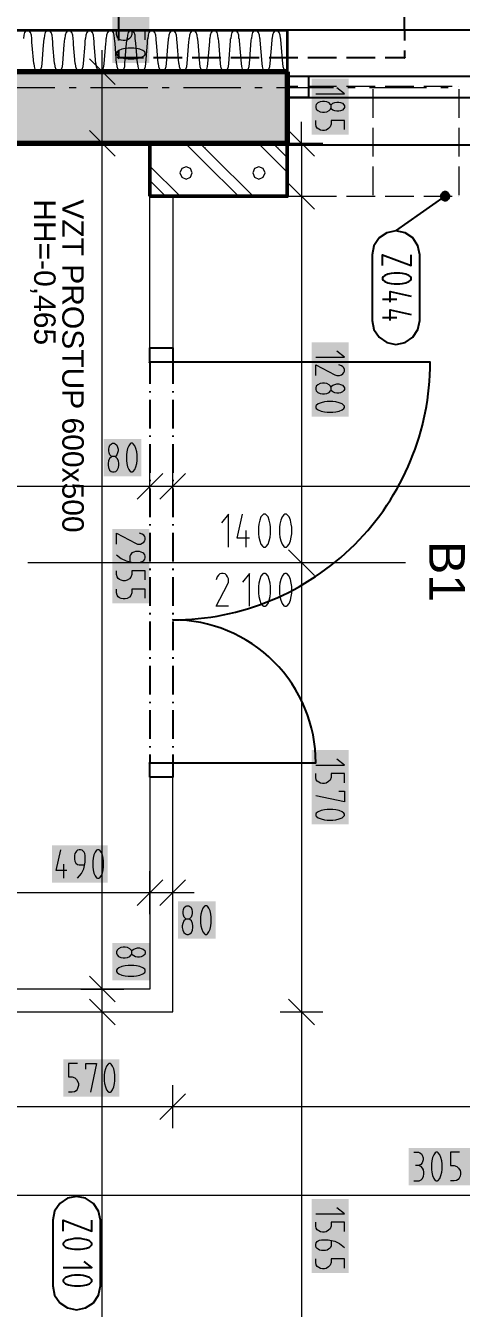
# Model space of a CAD drawing. Header units: millimetres. Extents: x 0 to 594, y 0 to 420.
# Drawn here: x 442.54 to 454.54, y 267.6 to 302.89 of the extents above; entities that cross this region are included whole.
import ezdxf

# ---------------------------------------------------------------- set-up
doc = ezdxf.new("R2010")
doc.units = ezdxf.units.MM
doc.header["$LTSCALE"] = 8
for name, color, linetype in [('PDF_Dokresleni pod rovinou rezu', 7, 'Continuous'), ('PDF_Dvere', 7, 'Continuous'), ('PDF_Instalacni prizdivky', 7, 'Continuous'), ('PDF_Koty delkove', 7, 'Continuous'), ('PDF_Obecne 0.25', 7, 'Continuous'), ('PDF_Okna', 7, 'Continuous'), ('PDF_Omitka', 7, 'Continuous'), ('PDF_Osy hlavni', 7, 'Continuous'), ('PDF_Popis dveri', 7, 'Continuous'), ('PDF_Popis Zamecnicke vyrobky', 7, 'Continuous'), ('PDF_Prosklenne fasady', 7, 'Continuous'), ('PDF_Steny obvodove nosne', 7, 'Continuous'), ('PDF_Text', 7, 'Continuous'), ('PDF_Vestaveny nabytek', 7, 'Continuous'), ('PDF_Zatepleni', 7, 'Continuous')]:
    doc.layers.add(name, color=color, linetype=linetype)
doc.styles.add('PDF Arial', font='arial.ttf')

msp = doc.modelspace()

# ---------------------------------------------------------------- hatches: boundary and pattern name
at = {"layer": 'PDF_Zatepleni', "transparency": 33554559}
for points in [[(448.189, 302.553), (448.207, 302.535), (448.195, 302.524), (448.183, 302.523), (448.189, 302.518), (448.195, 302.524), (448.183, 302.523), (448.171, 302.535)], [(448.76, 302.553), (448.778, 302.535), (448.776, 302.534), (448.744, 302.533), (448.76, 302.518), (448.776, 302.534), (448.744, 302.533), (448.742, 302.535)], [(449.331, 302.553), (449.34, 302.544), (449.321, 302.544), (449.313, 302.535), (449.331, 302.518), (449.349, 302.535), (449.34, 302.544), (449.321, 302.544)]]:
    msp.add_hatch(color=256, dxfattribs=at).paths.add_polyline_path(points)

# ---------------------------------------------------------------- linework, layer by layer
at = {"layer": 'PDF_Dokresleni pod rovinou rezu', "lineweight": 25}
for points in [[(445.099, 302.764), (445.099, 302.48)], [(452.973, 302.764), (452.973, 302.48)], [(445.099, 302.205), (445.099, 302.016)], [(452.973, 302.205), (452.973, 302.016)], [(445.099, 302.016), (445.787, 302.016)], [(446.063, 302.016), (446.85, 302.016)], [(447.126, 302.016), (447.913, 302.016)], [(448.189, 302.016), (448.976, 302.016)], [(449.252, 302.016), (450.039, 302.016)], [(450.315, 302.016), (451.102, 302.016)], [(451.378, 302.016), (452.165, 302.016)], [(452.441, 302.016), (452.973, 302.016)]]:
    msp.add_lwpolyline(points, dxfattribs=at)
at = {"layer": 'PDF_Dokresleni pod rovinou rezu', "lineweight": 25, "transparency": 33554559}
for points in [[(445.099, 302.813), (445.148, 302.764), (445.049, 302.764), (445.099, 302.714)], [(452.973, 302.813), (453.022, 302.764), (452.923, 302.764), (452.973, 302.714)], [(445.049, 302.016), (445.099, 302.065), (445.099, 301.966), (445.148, 302.016)], [(445.099, 302.065), (445.148, 302.016), (445.049, 302.016), (445.099, 301.966)], [(452.923, 302.016), (452.973, 302.065), (452.973, 301.966), (453.022, 302.016)], [(452.973, 302.065), (453.022, 302.016), (452.923, 302.016), (452.973, 301.966)]]:
    msp.add_solid(points, dxfattribs=at)
at = {"layer": 'PDF_Dvere', "lineweight": 25}
for points in [[(445.965, 293.63), (445.965, 294.024), (446.595, 294.024), (446.595, 293.63)], [(445.965, 282.213), (445.965, 282.606), (446.595, 282.606), (446.595, 282.213)]]:
    msp.add_lwpolyline(points, close=True, dxfattribs=at)
for points in [[(445.965, 293.63), (445.965, 293.032)], [(445.965, 292.835), (445.965, 292.795)], [(445.965, 292.599), (445.965, 291.811)], [(446.595, 292.835), (446.595, 292.795)], [(446.595, 292.599), (446.595, 291.811)], [(445.965, 291.614), (445.965, 291.575)], [(446.595, 291.614), (446.595, 291.575)], [(445.965, 291.378), (445.965, 290.591)], [(446.595, 291.378), (446.595, 290.591)], [(445.965, 290.394), (445.965, 290.354)], [(445.965, 290.158), (445.965, 289.37)], [(446.595, 290.394), (446.595, 290.354)], [(446.595, 290.158), (446.595, 289.37)], [(445.965, 289.173), (445.965, 289.134)], [(446.595, 289.173), (446.595, 289.134)], [(445.965, 288.937), (445.965, 288.15)], [(446.595, 288.937), (446.595, 288.15)], [(445.965, 287.953), (445.965, 287.913)], [(446.595, 287.953), (446.595, 287.913)], [(445.965, 287.717), (445.965, 286.929)], [(446.595, 287.717), (446.595, 286.929)], [(445.965, 286.732), (445.965, 286.693)], [(446.595, 286.732), (446.595, 286.693)], [(445.965, 286.496), (445.965, 285.709)], [(446.595, 286.496), (446.595, 285.709)], [(445.965, 285.512), (445.965, 285.473)], [(446.595, 285.512), (446.595, 285.473)], [(445.965, 285.276), (445.965, 284.488)], [(446.595, 285.276), (446.595, 284.488)], [(445.965, 284.291), (445.965, 284.252)], [(446.595, 284.291), (446.595, 284.252)], [(445.965, 284.055), (445.965, 283.268)], [(446.595, 284.055), (446.595, 283.268)], [(445.965, 283.071), (445.965, 283.032)], [(446.595, 283.071), (446.595, 283.032)], [(445.965, 282.835), (445.965, 282.606)], [(446.595, 282.835), (446.595, 282.606)]]:
    msp.add_lwpolyline(points, dxfattribs=at)
msp.add_lwpolyline([(446.595, 282.606), (450.532, 282.606, 0.414216), (446.595, 286.543, 0.414214), (453.681, 293.63), (446.595, 293.63), (446.595, 293.032)], format="xyb", dxfattribs=at)
at = {"layer": 'PDF_Dvere', "lineweight": 25, "transparency": 33554559}
for points in [[(445.965, 293.679), (446.014, 293.63), (445.915, 293.63), (445.965, 293.581)], [(446.595, 293.679), (446.644, 293.63), (446.545, 293.63), (446.595, 293.581)], [(445.965, 282.655), (446.014, 282.606), (445.915, 282.606), (445.965, 282.557)], [(446.595, 282.655), (446.644, 282.606), (446.545, 282.606), (446.595, 282.557)]]:
    msp.add_solid(points, dxfattribs=at)
at = {"layer": 'PDF_Instalacni prizdivky', "lineweight": 50}
msp.add_lwpolyline([(445.965, 298.197), (446.595, 298.197), (449.744, 298.197), (449.744, 299.614), (449.744, 299.65), (446.595, 299.65), (445.965, 299.65), (445.965, 299.614)], close=True, dxfattribs=at)
at = {"layer": 'PDF_Instalacni prizdivky', "lineweight": 9}
for points in [[(446.949, 299.65), (447.26, 299.339), (447.461, 299.138), (448.402, 298.197)], [(447.35, 299.65), (447.461, 299.539)], [(448.957, 299.65), (449.268, 299.339), (449.469, 299.138), (449.744, 298.862)], [(449.358, 299.65), (449.469, 299.539)], [(447.461, 299.539), (447.662, 299.339)], [(447.662, 299.339), (448.803, 298.197)], [(449.469, 299.539), (449.669, 299.339)], [(449.669, 299.339), (449.744, 299.264)], [(445.965, 299.027), (446.795, 298.197)], [(445.965, 298.626), (446.394, 298.197)]]:
    msp.add_lwpolyline(points, dxfattribs=at)
for points in [[(446.959, 298.668), (447.078, 298.717), (447.127, 298.837), (447.078, 298.956), (446.959, 299.005), (446.839, 298.956), (446.79, 298.837), (446.839, 298.717)], [(448.967, 298.668), (449.086, 298.717), (449.135, 298.837), (449.086, 298.956), (448.967, 299.005), (448.847, 298.956), (448.798, 298.837), (448.847, 298.717)]]:
    msp.add_lwpolyline(points, close=True, dxfattribs=at)
at = {"layer": 'PDF_Instalacni prizdivky', "lineweight": 9, "transparency": 33554559}
for points in [[(447.491, 299.543), (447.509, 299.525), (447.473, 299.525), (447.491, 299.508)], [(449.499, 299.543), (449.516, 299.525), (449.481, 299.525), (449.499, 299.508)]]:
    msp.add_solid(points, dxfattribs=at)
at = {"layer": 'PDF_Koty delkove', "lineweight": 18}
for points in [[(445.833, 302.501), (445.833, 302.753), (445.466, 302.753), (445.466, 302.648), (445.439, 302.575), (445.4, 302.532), (445.335, 302.491), (445.283, 302.48), (445.23, 302.48), (445.177, 302.491), (445.125, 302.512), (445.086, 302.543), (445.059, 302.585), (445.046, 302.648), (445.046, 302.753)], [(444.652, 151.701), (444.652, 152.291), (444.652, 153.433), (444.652, 155.441), (444.652, 174.221), (444.652, 190.126), (444.652, 190.913), (444.652, 200.953), (444.652, 202.921), (444.652, 206.937), (444.652, 208.118), (444.652, 208.63), (444.652, 250.48), (444.652, 250.992), (444.652, 252.606), (444.652, 275.756), (444.652, 276.386), (444.652, 282.456), (444.652, 299.653), (444.652, 301.622), (444.652, 302.213)], [(445.362, 301.976), (445.519, 301.976), (445.597, 301.987), (445.689, 302.008), (445.768, 302.039), (445.821, 302.081), (445.833, 302.102), (445.833, 302.144), (445.821, 302.165), (445.768, 302.207), (445.689, 302.238), (445.597, 302.26), (445.519, 302.27), (445.362, 302.27), (445.283, 302.26), (445.191, 302.238), (445.112, 302.207), (445.059, 302.165), (445.046, 302.144)], [(445.046, 302.144), (445.046, 302.102), (445.059, 302.081), (445.112, 302.039), (445.191, 302.008), (445.283, 301.987), (445.362, 301.976)], [(444.298, 301.976), (445.006, 301.268)], [(444.062, 301.622), (444.652, 301.622), (445.243, 301.622)], [(450.532, 301.015), (451.319, 301.015), (451.11, 301.183)], [(450.952, 300.701), (450.966, 300.721), (451.005, 300.753), (451.057, 300.774), (451.11, 300.784), (451.163, 300.784), (451.215, 300.774)], [(451.215, 300.774), (451.267, 300.753), (451.307, 300.711), (451.319, 300.679), (451.319, 300.638), (451.307, 300.606), (451.267, 300.564), (451.215, 300.543), (451.163, 300.532), (451.11, 300.532), (451.057, 300.543), (451.005, 300.564), (450.966, 300.595), (450.952, 300.616)], [(444.298, 300.008), (445.006, 299.299)], [(449.784, 300.008), (450.493, 299.299)], [(450.138, 299.653), (450.138, 300.244)], [(451.319, 300.028), (451.319, 300.28), (450.952, 300.28), (450.952, 300.175), (450.926, 300.102), (450.886, 300.06), (450.821, 300.018), (450.769, 300.008), (450.716, 300.008), (450.663, 300.018), (450.611, 300.039), (450.572, 300.071), (450.545, 300.112), (450.532, 300.175), (450.532, 300.28)], [(444.062, 299.653), (444.652, 299.653), (445.243, 299.653)], [(449.548, 299.653), (450.138, 299.653), (450.729, 299.653)], [(450.138, 299.653), (450.138, 298.197), (450.138, 288.118), (450.138, 275.756), (450.138, 263.433), (450.138, 256.898), (450.138, 252.604)], [(449.784, 298.551), (450.493, 297.842)], [(449.548, 298.197), (450.138, 298.197), (450.729, 298.197)], [(450.532, 293.766), (451.319, 293.766), (451.11, 293.934)], [(450.532, 293.262), (450.532, 293.556), (451.057, 293.283), (451.11, 293.262), (451.189, 293.262), (451.241, 293.283), (451.28, 293.314), (451.307, 293.346), (451.319, 293.388), (451.319, 293.43), (451.307, 293.472), (451.28, 293.503), (451.241, 293.535), (451.163, 293.556)], [(450.9, 293.01), (450.834, 293.042), (450.769, 293.052), (450.716, 293.052), (450.651, 293.042), (450.585, 293.01), (450.545, 292.968), (450.532, 292.926), (450.532, 292.884), (450.545, 292.842), (450.585, 292.8), (450.651, 292.769), (450.716, 292.758)], [(450.716, 292.758), (450.769, 292.758), (450.834, 292.769), (450.9, 292.8), (450.939, 292.842), (450.952, 292.863), (450.952, 292.947), (450.939, 292.968), (450.9, 293.01)], [(450.952, 292.947), (450.966, 292.968), (451.005, 293), (451.057, 293.02), (451.11, 293.031), (451.163, 293.031), (451.215, 293.02), (451.267, 293), (451.307, 292.957), (451.319, 292.926), (451.319, 292.884), (451.307, 292.853), (451.267, 292.811), (451.215, 292.79), (451.163, 292.779), (451.11, 292.779), (451.057, 292.79), (451.005, 292.811), (450.966, 292.842), (450.952, 292.863)], [(450.848, 292.254), (451.005, 292.254), (451.083, 292.265), (451.175, 292.286), (451.254, 292.317), (451.307, 292.359), (451.319, 292.38), (451.319, 292.422), (451.307, 292.443), (451.254, 292.485), (451.175, 292.516), (451.083, 292.538), (451.005, 292.548), (450.848, 292.548), (450.769, 292.538), (450.677, 292.516), (450.598, 292.485), (450.545, 292.443), (450.532, 292.422), (450.532, 292.38)], [(450.532, 292.38), (450.545, 292.359), (450.598, 292.317), (450.677, 292.286), (450.769, 292.265), (450.848, 292.254)], [(444.918, 291.032), (444.897, 291.045), (444.865, 291.084), (444.845, 291.136), (444.834, 291.189), (444.834, 291.242), (444.845, 291.294), (444.865, 291.347), (444.908, 291.386), (444.939, 291.399), (444.981, 291.399), (445.012, 291.386), (445.054, 291.347), (445.075, 291.294), (445.086, 291.242), (445.086, 291.189), (445.075, 291.136), (445.054, 291.084), (445.023, 291.045), (445.002, 291.032)], [(445.107, 290.795), (445.107, 290.848), (445.096, 290.913), (445.065, 290.979), (445.023, 291.018), (445.002, 291.032), (444.918, 291.032), (444.897, 291.018), (444.855, 290.979), (444.823, 290.913), (444.812, 290.848), (444.812, 290.795), (444.823, 290.73), (444.855, 290.664)], [(444.855, 290.664), (444.897, 290.625), (444.939, 290.611), (444.981, 290.611), (445.023, 290.625), (445.065, 290.664), (445.096, 290.73), (445.107, 290.795)], [(445.965, 289.627), (445.965, 290.217), (445.965, 290.808)], [(446.595, 289.627), (446.595, 290.217), (446.595, 290.808)], [(445.61, 289.863), (446.319, 290.572)], [(446.24, 289.863), (446.949, 290.572)], [(400.059, 290.217), (412.894, 290.217), (431.319, 290.217), (445.965, 290.217), (446.595, 290.217), (464.705, 290.217), (469.272, 290.217)], [(445.046, 288.628), (445.046, 288.923), (445.571, 288.649), (445.624, 288.628), (445.702, 288.628), (445.754, 288.649), (445.794, 288.681), (445.821, 288.712), (445.833, 288.754), (445.833, 288.796), (445.821, 288.838), (445.794, 288.87), (445.754, 288.901), (445.677, 288.923)], [(445.046, 288.334), (445.177, 288.229), (445.309, 288.166), (445.492, 288.124), (445.677, 288.124), (445.728, 288.135), (445.768, 288.156), (445.794, 288.177), (445.821, 288.208), (445.833, 288.25), (445.833, 288.292), (445.821, 288.334), (445.794, 288.366), (445.768, 288.386), (445.728, 288.408), (445.677, 288.419), (445.571, 288.419), (445.519, 288.408), (445.466, 288.386), (445.427, 288.334), (445.414, 288.292), (445.414, 288.145)], [(449.784, 288.472), (450.493, 287.764)], [(449.548, 288.118), (450.138, 288.118), (450.729, 288.118)], [(445.125, 287.652), (445.086, 287.683), (445.059, 287.725), (445.046, 287.788), (445.046, 287.893)], [(445.833, 287.641), (445.833, 287.893), (445.466, 287.893), (445.466, 287.788), (445.439, 287.715), (445.4, 287.673), (445.335, 287.631), (445.283, 287.62), (445.23, 287.62), (445.177, 287.631), (445.125, 287.652)], [(445.833, 287.137), (445.833, 287.389), (445.466, 287.389), (445.466, 287.284), (445.439, 287.211), (445.4, 287.169), (445.335, 287.127), (445.283, 287.117), (445.23, 287.117), (445.177, 287.127), (445.125, 287.148), (445.086, 287.18), (445.059, 287.221), (445.046, 287.284), (445.046, 287.389)], [(450.532, 282.546), (451.319, 282.546), (451.11, 282.713)], [(451.319, 282.063), (451.319, 282.314), (450.952, 282.314), (450.952, 282.209), (450.926, 282.136), (450.886, 282.094), (450.821, 282.052), (450.769, 282.042), (450.716, 282.042), (450.663, 282.052), (450.611, 282.073), (450.572, 282.105), (450.545, 282.146), (450.532, 282.209), (450.532, 282.314)], [(451.163, 281.832), (451.319, 281.832), (451.319, 281.538), (450.532, 281.705)], [(443.679, 279.643), (443.385, 279.643), (443.511, 280.22)], [(443.973, 279.433), (444.078, 279.564), (444.141, 279.696), (444.183, 279.879), (444.183, 280.063), (444.172, 280.115), (444.151, 280.155), (444.13, 280.181), (444.099, 280.207), (444.057, 280.22), (444.015, 280.22), (443.973, 280.207), (443.941, 280.181), (443.921, 280.155), (443.899, 280.115), (443.889, 280.063), (443.889, 279.958), (443.899, 279.906), (443.921, 279.853), (443.973, 279.814), (444.015, 279.8), (444.162, 279.8)], [(444.687, 279.748), (444.687, 279.906), (444.676, 279.984), (444.655, 280.076), (444.624, 280.155), (444.582, 280.207), (444.561, 280.22), (444.519, 280.22), (444.498, 280.207), (444.456, 280.155), (444.425, 280.076), (444.403, 279.984), (444.392, 279.906), (444.392, 279.748), (444.403, 279.67), (444.425, 279.577), (444.456, 279.499)], [(443.595, 279.433), (443.595, 279.826)], [(444.456, 279.499), (444.498, 279.446), (444.519, 279.433), (444.561, 279.433), (444.582, 279.446), (444.624, 279.499), (444.655, 279.577), (444.676, 279.67), (444.687, 279.748)], [(445.965, 278.448), (445.965, 279.039), (445.965, 279.629)], [(446.595, 278.448), (446.595, 279.039), (446.595, 279.629)], [(445.61, 278.685), (446.319, 279.393)], [(446.24, 278.685), (446.949, 279.393)], [(442.106, 279.039), (443.789, 279.039), (445.965, 279.039), (446.595, 279.039)], [(446.595, 279.039), (447.185, 279.039)], [(446.961, 278.312), (446.94, 278.325), (446.909, 278.364), (446.888, 278.416), (446.877, 278.469), (446.877, 278.522), (446.888, 278.574), (446.909, 278.626), (446.951, 278.666), (446.982, 278.678), (447.024, 278.678), (447.056, 278.666), (447.098, 278.626), (447.119, 278.574), (447.129, 278.522), (447.129, 278.469), (447.119, 278.416), (447.098, 278.364), (447.066, 278.325), (447.045, 278.312)], [(447.622, 278.534), (447.591, 278.613), (447.549, 278.666), (447.528, 278.678), (447.486, 278.678), (447.465, 278.666), (447.423, 278.613), (447.392, 278.534), (447.37, 278.442), (447.36, 278.364), (447.36, 278.207), (447.37, 278.128), (447.392, 278.036), (447.423, 277.957), (447.465, 277.904), (447.486, 277.891), (447.528, 277.891), (447.549, 277.904), (447.591, 277.957), (447.622, 278.036), (447.643, 278.128), (447.654, 278.207)], [(447.654, 278.207), (447.654, 278.364), (447.643, 278.442), (447.622, 278.534)], [(445.466, 277.433), (445.48, 277.454), (445.519, 277.485), (445.571, 277.506), (445.624, 277.517), (445.677, 277.517), (445.728, 277.506), (445.781, 277.485), (445.821, 277.443), (445.833, 277.411), (445.833, 277.37), (445.821, 277.338), (445.781, 277.296)], [(445.781, 277.296), (445.728, 277.275), (445.677, 277.265), (445.624, 277.265), (445.571, 277.275), (445.519, 277.296), (445.48, 277.328), (445.466, 277.348)], [(444.298, 276.74), (445.006, 276.031)], [(444.062, 276.386), (444.652, 276.386), (445.243, 276.386)], [(444.298, 276.11), (445.006, 275.402)], [(449.784, 276.11), (450.493, 275.402)], [(444.062, 275.756), (444.652, 275.756), (445.243, 275.756)], [(449.548, 275.756), (450.138, 275.756), (450.729, 275.756)], [(443.973, 274.334), (443.721, 274.334), (443.721, 273.967), (443.826, 273.967), (443.899, 273.941), (443.941, 273.901), (443.983, 273.836), (443.994, 273.784), (443.994, 273.731), (443.983, 273.678), (443.962, 273.627), (443.931, 273.587), (443.889, 273.56), (443.826, 273.547), (443.721, 273.547)], [(444.204, 274.178), (444.204, 274.334), (444.498, 274.334), (444.33, 273.547)], [(446.24, 272.799), (446.949, 273.508)], [(446.595, 272.563), (446.595, 273.153), (446.595, 273.744)], [(400.059, 273.153), (409.902, 273.153), (421.555, 273.153), (423.563, 273.153), (433.169, 273.153), (434.351, 273.153), (440.886, 273.153), (442.106, 273.153), (446.595, 273.153)], [(446.595, 273.153), (464.705, 273.153), (466.122, 273.153), (469.272, 273.153)], [(453.233, 271.896), (453.359, 271.896), (453.401, 271.883), (453.443, 271.856), (453.464, 271.817), (453.485, 271.739), (453.485, 271.686), (453.464, 271.608), (453.422, 271.555), (453.359, 271.529), (453.275, 271.529)], [(454.01, 271.424), (454.01, 271.582), (453.999, 271.66), (453.978, 271.752), (453.946, 271.83), (453.905, 271.883), (453.883, 271.896), (453.842, 271.896), (453.821, 271.883), (453.779, 271.83), (453.747, 271.752), (453.726, 271.66), (453.715, 271.582), (453.715, 271.424), (453.726, 271.345), (453.747, 271.253), (453.779, 271.174), (453.821, 271.122), (453.842, 271.108), (453.883, 271.108), (453.905, 271.122), (453.946, 271.174), (453.978, 271.253), (453.999, 271.345)], [(454.493, 271.896), (454.241, 271.896), (454.241, 271.529), (454.346, 271.529), (454.419, 271.502), (454.461, 271.463), (454.503, 271.397), (454.513, 271.345), (454.513, 271.293), (454.503, 271.24), (454.482, 271.188), (454.45, 271.149), (454.409, 271.122), (454.346, 271.108), (454.241, 271.108)], [(453.233, 271.108), (453.38, 271.108), (453.432, 271.135), (453.474, 271.174), (453.495, 271.24), (453.506, 271.293), (453.506, 271.345), (453.495, 271.411), (453.474, 271.463), (453.432, 271.502), (453.359, 271.529)], [(453.999, 271.345), (454.01, 271.424)], [(442.106, 270.715), (466.122, 270.715)], [(450.532, 270.203), (451.319, 270.203), (451.11, 270.371)], [(451.319, 269.72), (451.319, 269.972), (450.952, 269.972), (450.952, 269.867), (450.926, 269.794), (450.886, 269.752), (450.821, 269.71), (450.769, 269.699), (450.716, 269.699), (450.663, 269.71), (450.611, 269.731), (450.572, 269.762), (450.545, 269.804), (450.532, 269.867), (450.532, 269.972)], [(450.952, 269.468), (450.952, 269.321), (450.939, 269.279), (450.913, 269.248), (450.886, 269.227), (450.848, 269.206), (450.795, 269.195), (450.69, 269.195), (450.637, 269.206), (450.598, 269.227), (450.572, 269.248), (450.545, 269.279), (450.532, 269.321), (450.532, 269.363), (450.545, 269.405), (450.572, 269.437), (450.598, 269.457), (450.637, 269.479), (450.69, 269.489), (450.874, 269.489), (451.057, 269.447), (451.189, 269.384), (451.319, 269.279)], [(451.319, 268.712), (451.319, 268.964), (450.952, 268.964), (450.952, 268.859), (450.926, 268.786), (450.886, 268.744), (450.821, 268.702), (450.769, 268.691), (450.716, 268.691), (450.663, 268.702), (450.611, 268.723), (450.572, 268.754), (450.545, 268.796), (450.532, 268.859), (450.532, 268.964)]]:
    msp.add_lwpolyline(points, dxfattribs=at)
for points in [[(450.716, 300.512), (450.769, 300.512), (450.834, 300.522), (450.9, 300.553), (450.939, 300.595), (450.952, 300.616), (450.952, 300.701), (450.939, 300.721), (450.9, 300.763), (450.834, 300.795), (450.769, 300.806), (450.716, 300.806), (450.651, 300.795), (450.585, 300.763), (450.545, 300.721), (450.532, 300.679), (450.532, 300.638), (450.545, 300.595), (450.585, 300.553), (450.651, 300.522)], [(445.611, 290.927), (445.611, 291.084), (445.6, 291.162), (445.579, 291.254), (445.548, 291.333), (445.506, 291.386), (445.485, 291.399), (445.443, 291.399), (445.422, 291.386), (445.38, 291.333), (445.349, 291.254), (445.327, 291.162), (445.316, 291.084), (445.316, 290.927), (445.327, 290.848), (445.349, 290.756), (445.38, 290.677), (445.422, 290.625), (445.443, 290.611), (445.485, 290.611), (445.506, 290.625), (445.548, 290.677), (445.579, 290.756), (445.6, 290.848)], [(450.848, 281.034), (451.005, 281.034), (451.083, 281.045), (451.175, 281.065), (451.254, 281.097), (451.307, 281.138), (451.319, 281.16), (451.319, 281.201), (451.307, 281.223), (451.254, 281.264), (451.175, 281.296), (451.083, 281.317), (451.005, 281.328), (450.848, 281.328), (450.769, 281.317), (450.677, 281.296), (450.598, 281.264), (450.545, 281.223), (450.532, 281.201), (450.532, 281.16), (450.545, 281.138), (450.598, 281.097), (450.677, 281.065), (450.769, 281.045)], [(447.15, 278.075), (447.15, 278.128), (447.139, 278.193), (447.108, 278.259), (447.066, 278.298), (447.045, 278.312), (446.961, 278.312), (446.94, 278.298), (446.898, 278.259), (446.867, 278.193), (446.856, 278.128), (446.856, 278.075), (446.867, 278.01), (446.898, 277.944), (446.94, 277.904), (446.982, 277.891), (447.024, 277.891), (447.066, 277.904), (447.108, 277.944), (447.139, 278.01)], [(445.23, 277.244), (445.283, 277.244), (445.348, 277.255), (445.414, 277.285), (445.453, 277.328), (445.466, 277.348), (445.466, 277.433), (445.453, 277.454), (445.414, 277.496), (445.348, 277.527), (445.283, 277.538), (445.23, 277.538), (445.165, 277.527), (445.099, 277.496), (445.059, 277.454), (445.046, 277.411), (445.046, 277.37), (445.059, 277.328), (445.099, 277.285), (445.165, 277.255)], [(445.362, 276.74), (445.519, 276.74), (445.597, 276.751), (445.689, 276.771), (445.768, 276.803), (445.821, 276.844), (445.833, 276.866), (445.833, 276.907), (445.821, 276.929), (445.768, 276.97), (445.689, 277.002), (445.597, 277.023), (445.519, 277.034), (445.362, 277.034), (445.283, 277.023), (445.191, 277.002), (445.112, 276.97), (445.059, 276.929), (445.046, 276.907), (445.046, 276.866), (445.059, 276.844), (445.112, 276.803), (445.191, 276.771), (445.283, 276.751)], [(445.002, 273.863), (445.002, 274.02), (444.991, 274.098), (444.97, 274.19), (444.939, 274.269), (444.897, 274.322), (444.876, 274.334), (444.834, 274.334), (444.813, 274.322), (444.771, 274.269), (444.74, 274.19), (444.718, 274.098), (444.707, 274.02), (444.707, 273.863), (444.718, 273.784), (444.74, 273.692), (444.771, 273.613), (444.813, 273.56), (444.834, 273.547), (444.876, 273.547), (444.897, 273.56), (444.939, 273.613), (444.97, 273.692), (444.991, 273.784)]]:
    msp.add_lwpolyline(points, close=True, dxfattribs=at)
at = {"layer": 'PDF_Koty delkove', "color": 7, "lineweight": 18, "true_color": 0xffffff, "transparency": 33554559}
for points in [[(444.928, 303.396), (444.928, 301.858), (445.951, 303.396), (445.951, 301.858)], [(450.414, 301.428), (450.414, 299.89), (451.437, 301.428), (451.437, 299.89)], [(450.414, 294.178), (450.414, 292.136), (451.437, 294.178), (451.437, 292.136)], [(444.694, 290.493), (445.728, 290.493), (444.694, 291.517), (445.728, 291.517)], [(444.928, 289.041), (444.928, 286.999), (445.951, 289.041), (445.951, 286.999)], [(450.414, 282.958), (450.414, 280.916), (451.437, 282.958), (451.437, 280.916)], [(443.266, 279.314), (444.805, 279.314), (443.266, 280.338), (444.805, 280.338)], [(446.738, 277.773), (447.772, 277.773), (446.738, 278.797), (447.772, 278.797)], [(444.928, 277.656), (444.928, 276.622), (445.951, 277.656), (445.951, 276.622)], [(443.581, 273.429), (445.12, 273.429), (443.581, 274.453), (445.12, 274.453)], [(453.093, 270.99), (455.135, 270.99), (453.093, 272.014), (455.135, 272.014)], [(450.414, 270.615), (450.414, 268.573), (451.437, 270.615), (451.437, 268.573)]]:
    msp.add_solid(points, dxfattribs=at)
at = {"layer": 'PDF_Obecne 0.25', "lineweight": 25}
for points in [[(446.319, 305.165), (445.099, 305.165), (445.099, 302.764)], [(452.973, 302.764), (452.973, 305.165), (451.752, 305.165)]]:
    msp.add_lwpolyline(points, dxfattribs=at)
at = {"layer": 'PDF_Okna', "lineweight": 25}
for points in [[(461.555, 302.764), (449.744, 302.764)], [(449.744, 301.504), (461.555, 301.504)], [(449.744, 300.913), (461.555, 300.913)], [(449.744, 299.614), (461.555, 299.614)]]:
    msp.add_lwpolyline(points, dxfattribs=at)
msp.add_lwpolyline([(449.744, 301.504), (450.335, 301.504), (450.335, 300.913), (449.744, 300.913)], close=True, dxfattribs=at)
at = {"layer": 'PDF_Omitka', "lineweight": 35}
for points in [[(449.744, 299.65), (446.595, 299.65), (445.965, 299.65), (445.965, 299.614), (422.815, 299.614), (421.555, 299.614), (409.941, 299.614), (409.941, 299.653), (449.744, 299.653)], [(449.744, 299.653), (449.744, 299.65)]]:
    msp.add_lwpolyline(points, dxfattribs=at)
at = {"layer": 'PDF_Osy hlavni', "lineweight": 18}
for points in [[(441.771, 301.189), (443.346, 301.189)], [(443.74, 301.189), (443.937, 301.189)], [(444.331, 301.189), (445.905, 301.189)], [(446.299, 301.189), (446.496, 301.189)], [(446.89, 301.189), (448.464, 301.189)], [(448.858, 301.189), (449.055, 301.189)], [(449.449, 301.189), (451.023, 301.189)], [(451.417, 301.189), (451.614, 301.189)], [(452.008, 301.189), (453.582, 301.189)], [(453.976, 301.189), (454.173, 301.189)]]:
    msp.add_lwpolyline(points, dxfattribs=at)
at = {"layer": 'PDF_Popis dveri', "lineweight": 18}
for points in [[(448.129, 288.545), (448.129, 289.451), (447.937, 289.21)], [(448.709, 288.787), (448.371, 288.787), (448.516, 289.451)], [(449.868, 288.908), (449.868, 289.09), (449.856, 289.179), (449.832, 289.285), (449.795, 289.376), (449.748, 289.436), (449.723, 289.451), (449.675, 289.451), (449.651, 289.436), (449.603, 289.376), (449.567, 289.285), (449.542, 289.179), (449.53, 289.09), (449.53, 288.908), (449.542, 288.818), (449.567, 288.712), (449.603, 288.621), (449.651, 288.561), (449.675, 288.545), (449.723, 288.545), (449.748, 288.561)], [(448.613, 288.545), (448.613, 288.998)], [(449.748, 288.561), (449.795, 288.621), (449.832, 288.712), (449.856, 288.818), (449.868, 288.908)], [(442.603, 288.118), (453.004, 288.118)], [(448.129, 286.915), (447.791, 286.915), (448.105, 287.519), (448.129, 287.58), (448.129, 287.671), (448.105, 287.73), (448.069, 287.776), (448.033, 287.806), (447.984, 287.821), (447.937, 287.821), (447.888, 287.806), (447.852, 287.776), (447.816, 287.73), (447.791, 287.641)], [(448.709, 286.915), (448.709, 287.821), (448.516, 287.58)], [(449.675, 287.821), (449.651, 287.806), (449.603, 287.746), (449.567, 287.655), (449.542, 287.549), (449.53, 287.46), (449.53, 287.279), (449.542, 287.188), (449.567, 287.082), (449.603, 286.992), (449.651, 286.931), (449.675, 286.915), (449.723, 286.915), (449.748, 286.931), (449.795, 286.992), (449.832, 287.082), (449.856, 287.188), (449.868, 287.279)], [(449.868, 287.279), (449.868, 287.46), (449.856, 287.549), (449.832, 287.655), (449.795, 287.746), (449.748, 287.806), (449.723, 287.821), (449.675, 287.821)]]:
    msp.add_lwpolyline(points, dxfattribs=at)
for points in [[(449.288, 288.908), (449.288, 289.09), (449.276, 289.179), (449.252, 289.285), (449.216, 289.376), (449.168, 289.436), (449.144, 289.451), (449.096, 289.451), (449.071, 289.436), (449.023, 289.376), (448.987, 289.285), (448.962, 289.179), (448.95, 289.09), (448.95, 288.908), (448.962, 288.818), (448.987, 288.712), (449.023, 288.621), (449.071, 288.561), (449.096, 288.545), (449.144, 288.545), (449.168, 288.561), (449.216, 288.621), (449.252, 288.712), (449.276, 288.818)], [(449.288, 287.279), (449.288, 287.46), (449.276, 287.549), (449.252, 287.655), (449.216, 287.746), (449.168, 287.806), (449.144, 287.821), (449.096, 287.821), (449.071, 287.806), (449.023, 287.746), (448.987, 287.655), (448.962, 287.549), (448.95, 287.46), (448.95, 287.279), (448.962, 287.188), (448.987, 287.082), (449.023, 286.992), (449.071, 286.931), (449.096, 286.915), (449.144, 286.915), (449.168, 286.931), (449.216, 286.992), (449.252, 287.082), (449.276, 287.188)]]:
    msp.add_lwpolyline(points, close=True, dxfattribs=at)
at = {"layer": 'PDF_Popis Zamecnicke vyrobky', "lineweight": 25}
for points in [[(452.738, 297.241), (454.093, 298.197)], [(454.025, 298.293), (454.025, 298.293)], [(454.19, 298.265), (454.19, 298.265)], [(453.997, 298.129), (453.997, 298.129)], [(454.161, 298.1), (454.161, 298.1)], [(452.082, 294.779), (452.131, 294.528), (452.274, 294.315), (452.487, 294.172), (452.738, 294.122), (452.989, 294.172), (453.202, 294.315), (453.344, 294.528), (453.394, 294.779), (453.394, 296.584), (453.344, 296.836), (453.202, 297.048), (452.989, 297.191), (452.738, 297.241), (452.487, 297.191), (452.274, 297.048), (452.131, 296.836), (452.082, 296.584)], [(452.082, 296.584), (452.082, 294.779)], [(452.37, 296.29), (452.37, 296.584), (453.158, 296.29), (453.158, 296.584)], [(452.37, 295.366), (452.764, 295.366)], [(452.58, 295.282), (452.58, 295.577), (453.158, 295.45)], [(452.58, 294.778), (452.58, 295.073), (453.158, 294.946)], [(452.37, 294.862), (452.764, 294.862)], [(444.6, 268.219), (444.6, 270.024), (444.55, 270.275), (444.408, 270.488), (444.195, 270.631), (443.944, 270.68), (443.693, 270.631), (443.48, 270.488), (443.338, 270.275), (443.288, 270.024), (443.288, 268.219)], [(443.577, 269.73), (443.577, 270.024), (444.364, 269.73), (444.364, 270.024)], [(444.351, 269.415), (444.299, 269.457), (444.22, 269.488), (444.128, 269.51), (444.05, 269.52), (443.892, 269.52), (443.814, 269.51), (443.721, 269.488), (443.643, 269.457), (443.59, 269.415), (443.577, 269.394), (443.577, 269.352), (443.59, 269.331), (443.643, 269.289), (443.721, 269.258), (443.814, 269.237), (443.892, 269.226)], [(443.892, 269.226), (444.05, 269.226), (444.128, 269.237), (444.22, 269.258), (444.299, 269.289), (444.351, 269.331), (444.364, 269.352), (444.364, 269.394), (444.351, 269.415)], [(443.577, 268.722), (444.364, 268.722), (444.155, 268.89)], [(443.288, 268.219), (443.338, 267.967), (443.48, 267.755), (443.693, 267.612), (443.944, 267.562), (444.195, 267.612), (444.408, 267.755), (444.55, 267.967), (444.6, 268.219)]]:
    msp.add_lwpolyline(points, dxfattribs=at)
for points in [[(454.19, 298.265), (454.177, 298.28), (454.163, 298.292), (454.146, 298.302), (454.128, 298.31), (454.11, 298.314), (454.09, 298.315), (454.071, 298.313), (454.053, 298.308), (454.035, 298.3), (454.019, 298.289), (454.005, 298.276), (453.993, 298.26), (453.984, 298.243), (453.978, 298.225), (453.975, 298.206), (453.975, 298.187), (453.979, 298.168), (453.985, 298.149), (453.994, 298.132), (454.006, 298.117), (454.02, 298.104), (454.036, 298.093), (454.054, 298.085), (454.072, 298.081), (454.091, 298.079), (454.111, 298.08), (454.129, 298.084), (454.147, 298.092), (454.164, 298.102), (454.178, 298.115), (454.19, 298.13), (454.2, 298.146), (454.207, 298.164), (454.21, 298.183), (454.211, 298.202), (454.209, 298.222), (454.203, 298.24), (454.195, 298.257)], [(452.686, 295.786), (452.843, 295.786), (452.921, 295.797), (453.014, 295.818), (453.092, 295.849), (453.145, 295.891), (453.158, 295.912), (453.158, 295.954), (453.145, 295.975), (453.092, 296.017), (453.014, 296.048), (452.921, 296.07), (452.843, 296.08), (452.686, 296.08), (452.607, 296.07), (452.515, 296.048), (452.436, 296.017), (452.384, 295.975), (452.37, 295.954), (452.37, 295.912), (452.384, 295.891), (452.436, 295.849), (452.515, 295.818), (452.607, 295.797)], [(443.892, 268.218), (444.05, 268.218), (444.128, 268.229), (444.22, 268.25), (444.299, 268.281), (444.351, 268.323), (444.364, 268.344), (444.364, 268.386), (444.351, 268.407), (444.299, 268.449), (444.22, 268.48), (444.128, 268.502), (444.05, 268.512), (443.892, 268.512), (443.814, 268.502), (443.721, 268.48), (443.643, 268.449), (443.59, 268.407), (443.577, 268.386), (443.577, 268.344), (443.59, 268.323), (443.643, 268.281), (443.721, 268.25), (443.814, 268.229)]]:
    msp.add_lwpolyline(points, close=True, dxfattribs=at)
at = {"layer": 'PDF_Popis Zamecnicke vyrobky', "lineweight": 25, "transparency": 33554559}
for points in [[(453.976, 298.186), (454.103, 298.08), (453.986, 298.246)], [(454.044, 298.09), (453.976, 298.186), (453.997, 298.129)], [(453.976, 298.186), (454.044, 298.09), (454.103, 298.08)], [(453.986, 298.246), (454.161, 298.1), (454.025, 298.293)], [(453.986, 298.246), (454.103, 298.08), (454.161, 298.1)], [(454.025, 298.293), (454.2, 298.148), (454.083, 298.314)], [(454.025, 298.293), (454.161, 298.1), (454.2, 298.148)], [(454.083, 298.314), (454.2, 298.148), (454.21, 298.207)], [(454.083, 298.314), (454.21, 298.207), (454.142, 298.304)], [(454.142, 298.304), (454.21, 298.207), (454.19, 298.265)]]:
    msp.add_solid(points, dxfattribs=at)
at = {"layer": 'PDF_Prosklenne fasady', "lineweight": 18}
for points in [[(445.965, 294.024), (445.965, 298.197), (446.595, 298.197), (446.595, 294.024), (445.965, 294.024)], [(445.965, 275.756), (446.595, 275.756), (446.595, 282.213), (445.965, 282.213), (445.965, 276.386), (442.106, 276.386), (442.106, 275.756), (445.965, 275.756)]]:
    msp.add_lwpolyline(points, dxfattribs=at)
at = {"layer": 'PDF_Steny obvodove nosne', "lineweight": 70}
for points in [[(449.744, 301.622), (409.941, 301.622)], [(449.744, 301.622), (449.744, 301.504), (449.744, 300.913), (449.744, 299.653)], [(409.941, 299.653), (449.744, 299.653)]]:
    msp.add_lwpolyline(points, dxfattribs=at)
at = {"layer": 'PDF_Steny obvodove nosne', "color": 9, "lineweight": 9, "true_color": 0xc0c0c0, "transparency": 33554559}
msp.add_solid([(409.941, 299.653), (449.744, 299.653), (409.941, 301.622), (449.744, 301.622)], dxfattribs=at)
at = {"layer": 'PDF_Vestaveny nabytek', "lineweight": 13}
for points in [[(449.744, 301.228), (450.039, 301.228)], [(449.744, 301.228), (449.744, 301.228)], [(450.315, 301.228), (451.102, 301.228)], [(451.378, 301.228), (452.165, 301.228)], [(452.106, 301.228), (452.106, 301.228)], [(452.106, 301.142), (452.106, 300.354)], [(452.441, 301.228), (453.228, 301.228)], [(453.504, 301.228), (454.291, 301.228)], [(454.469, 301.228), (454.469, 301.228)], [(454.469, 301.142), (454.469, 300.354)], [(452.106, 300.079), (452.106, 299.291)], [(454.469, 300.079), (454.469, 299.291)], [(452.106, 299.016), (452.106, 298.228)], [(454.469, 299.016), (454.469, 298.228)], [(449.744, 298.197), (450.039, 298.197)], [(449.744, 298.197), (449.744, 298.197)], [(450.315, 298.197), (451.102, 298.197)], [(451.378, 298.197), (452.165, 298.197)], [(452.106, 298.197), (452.106, 298.197)], [(452.441, 298.197), (453.228, 298.197)], [(453.504, 298.197), (454.291, 298.197)], [(454.469, 298.197), (454.469, 298.197)]]:
    msp.add_lwpolyline(points, dxfattribs=at)
at = {"layer": 'PDF_Zatepleni', "lineweight": 35}
msp.add_lwpolyline([(409.941, 302.764), (449.744, 302.764), (449.744, 301.622), (409.941, 301.622)], dxfattribs=at)
at = {"layer": 'PDF_Zatepleni', "lineweight": 9}
for points in [[(442.595, 302.764), (442.551, 302.746), (442.514, 302.697), (442.489, 302.623), (442.48, 302.535)], [(442.765, 301.85), (442.724, 302.347), (442.718, 302.425), (442.709, 302.535), (442.7, 302.623), (442.675, 302.697), (442.638, 302.746), (442.595, 302.764)], [(442.595, 302.764), (442.595, 302.764)], [(443.165, 302.764), (443.122, 302.746), (443.085, 302.697), (443.06, 302.623), (443.051, 302.535)], [(443.336, 301.85), (443.294, 302.36), (443.288, 302.435), (443.28, 302.535), (443.271, 302.623), (443.246, 302.697), (443.209, 302.746), (443.165, 302.764)], [(443.736, 302.764), (443.693, 302.746), (443.656, 302.697), (443.631, 302.623), (443.622, 302.535)], [(443.907, 301.85), (443.864, 302.372), (443.858, 302.446), (443.851, 302.535), (443.842, 302.623), (443.817, 302.697), (443.78, 302.746), (443.736, 302.764)], [(444.307, 302.764), (444.264, 302.746), (444.226, 302.697), (444.202, 302.623), (444.193, 302.535)], [(444.478, 301.85), (444.434, 302.385), (444.428, 302.456), (444.421, 302.535), (444.413, 302.623), (444.388, 302.697), (444.351, 302.746), (444.307, 302.764)], [(444.878, 302.764), (444.834, 302.746), (444.797, 302.697), (444.773, 302.623), (444.764, 302.535)], [(445.049, 301.85), (445.004, 302.398), (444.998, 302.466), (444.992, 302.535), (444.984, 302.623), (444.959, 302.697), (444.922, 302.746), (444.878, 302.764)], [(445.449, 302.764), (445.405, 302.746), (445.368, 302.697), (445.343, 302.623), (445.335, 302.535)], [(445.62, 301.85), (445.573, 302.41), (445.568, 302.476), (445.563, 302.535), (445.554, 302.623), (445.53, 302.697), (445.493, 302.746), (445.449, 302.764)], [(446.02, 302.764), (445.976, 302.746), (445.939, 302.697), (445.914, 302.623), (445.906, 302.535)], [(446.19, 301.85), (446.143, 302.423), (446.138, 302.487), (446.134, 302.535), (446.125, 302.623), (446.101, 302.697), (446.063, 302.746), (446.02, 302.764)], [(446.591, 302.764), (446.547, 302.746), (446.51, 302.697), (446.485, 302.623), (446.476, 302.535)], [(446.696, 302.623), (446.671, 302.697), (446.634, 302.746), (446.591, 302.764)], [(447.162, 302.764), (447.118, 302.746), (447.081, 302.697), (447.056, 302.623), (447.047, 302.535)], [(447.276, 302.535), (447.267, 302.623), (447.242, 302.697), (447.205, 302.746), (447.162, 302.764)], [(447.732, 302.764), (447.689, 302.746), (447.652, 302.697), (447.627, 302.623), (447.618, 302.535)], [(447.847, 302.535), (447.838, 302.623), (447.813, 302.697), (447.776, 302.746), (447.732, 302.764)], [(448.303, 302.764), (448.26, 302.746), (448.223, 302.697), (448.198, 302.623), (448.189, 302.535)], [(448.417, 302.535), (448.409, 302.623), (448.384, 302.697), (448.347, 302.746), (448.303, 302.764)], [(448.303, 302.764), (448.303, 302.764)], [(448.874, 302.764), (448.83, 302.746), (448.793, 302.697), (448.769, 302.623), (448.76, 302.535)], [(448.988, 302.535), (448.988, 302.538), (448.98, 302.623), (448.955, 302.697), (448.918, 302.746), (448.874, 302.764)], [(449.445, 302.764), (449.401, 302.746), (449.364, 302.697), (449.339, 302.623), (449.332, 302.544), (449.331, 302.535)], [(449.559, 302.535), (449.558, 302.548), (449.55, 302.623), (449.526, 302.697), (449.489, 302.746), (449.445, 302.764)], [(442.995, 301.85), (443.036, 302.354), (443.043, 302.431), (443.051, 302.535)], [(443.566, 301.85), (443.608, 302.367), (443.614, 302.441), (443.622, 302.535)], [(444.136, 301.85), (444.18, 302.379), (444.186, 302.451), (444.193, 302.535)], [(444.707, 301.85), (444.752, 302.392), (444.758, 302.462), (444.764, 302.535)], [(445.278, 301.85), (445.324, 302.405), (445.33, 302.472), (445.335, 302.535)], [(445.849, 301.85), (445.896, 302.417), (445.901, 302.482), (445.906, 302.535)], [(446.42, 301.85), (446.468, 302.43), (446.473, 302.493), (446.476, 302.535)], [(446.761, 301.85), (446.713, 302.435), (446.708, 302.497), (446.705, 302.535), (446.696, 302.623)], [(446.991, 301.85), (447.04, 302.443), (447.045, 302.503), (447.047, 302.535)], [(447.276, 302.535), (447.278, 302.507), (447.283, 302.448), (447.332, 301.85)], [(447.562, 301.85), (447.612, 302.455), (447.616, 302.513), (447.618, 302.535)], [(447.847, 302.535), (447.848, 302.517), (447.853, 302.461), (447.903, 301.85)], [(448.133, 301.85), (448.184, 302.468), (448.188, 302.523), (448.189, 302.535)], [(448.417, 302.535), (448.418, 302.528), (448.423, 302.473), (448.474, 301.85)], [(448.703, 301.85), (448.755, 302.481), (448.76, 302.534), (448.76, 302.535)], [(448.988, 302.535), (448.992, 302.486), (449.045, 301.85)], [(449.274, 301.85), (449.327, 302.493), (449.331, 302.535)], [(449.559, 302.535), (449.562, 302.498), (449.616, 301.85)], [(442.765, 301.85), (442.774, 301.763), (442.799, 301.688), (442.836, 301.638), (442.868, 301.622)], [(442.892, 301.622), (442.924, 301.638), (442.961, 301.688), (442.986, 301.763), (442.995, 301.85)], [(442.995, 301.85), (442.995, 301.85)], [(443.336, 301.85), (443.345, 301.763), (443.37, 301.688), (443.407, 301.638)], [(443.463, 301.622), (443.495, 301.638), (443.532, 301.688), (443.557, 301.763), (443.566, 301.85)], [(443.566, 301.85), (443.566, 301.85)], [(443.907, 301.85), (443.916, 301.763), (443.941, 301.688), (443.978, 301.638), (444.01, 301.622)], [(444.034, 301.622), (444.066, 301.638), (444.103, 301.688), (444.128, 301.763), (444.136, 301.85)], [(444.136, 301.85), (444.136, 301.85)], [(444.478, 301.85), (444.487, 301.763), (444.511, 301.688), (444.549, 301.638), (444.581, 301.622)], [(444.605, 301.622), (444.637, 301.638), (444.674, 301.688), (444.699, 301.763), (444.707, 301.85)], [(444.707, 301.85), (444.707, 301.85)], [(445.049, 301.85), (445.057, 301.763), (445.082, 301.688), (445.12, 301.638), (445.152, 301.622)], [(445.175, 301.622), (445.207, 301.638), (445.245, 301.688), (445.27, 301.763), (445.278, 301.85)], [(445.278, 301.85), (445.278, 301.85)], [(445.62, 301.85), (445.628, 301.763), (445.653, 301.688), (445.69, 301.638), (445.722, 301.622)], [(445.746, 301.622), (445.778, 301.638), (445.815, 301.688), (445.84, 301.763), (445.849, 301.85)], [(445.849, 301.85), (445.849, 301.85)], [(446.19, 301.85), (446.199, 301.763), (446.224, 301.688), (446.261, 301.638), (446.293, 301.622)], [(446.317, 301.622), (446.349, 301.638), (446.386, 301.688), (446.411, 301.763), (446.42, 301.85)], [(446.42, 301.85), (446.42, 301.85)], [(446.761, 301.85), (446.77, 301.763), (446.795, 301.688), (446.832, 301.638), (446.864, 301.622)], [(446.92, 301.638), (446.957, 301.688), (446.982, 301.763), (446.991, 301.85)], [(446.991, 301.85), (446.991, 301.85)], [(447.332, 301.85), (447.341, 301.763), (447.366, 301.688), (447.403, 301.638), (447.435, 301.622)], [(447.459, 301.622), (447.491, 301.638), (447.528, 301.688), (447.553, 301.763), (447.562, 301.85)], [(447.562, 301.85), (447.562, 301.85)], [(447.903, 301.85), (447.912, 301.763), (447.937, 301.688), (447.974, 301.638), (448.006, 301.622)], [(448.03, 301.622), (448.062, 301.638), (448.099, 301.688), (448.124, 301.763), (448.133, 301.85)], [(448.133, 301.85), (448.133, 301.85)], [(448.474, 301.85), (448.483, 301.763), (448.508, 301.688), (448.545, 301.638), (448.577, 301.622)], [(448.601, 301.622), (448.633, 301.638), (448.67, 301.688), (448.695, 301.763), (448.703, 301.85)], [(448.703, 301.85), (448.703, 301.85)], [(449.045, 301.85), (449.054, 301.763), (449.078, 301.688), (449.116, 301.638), (449.148, 301.622)], [(449.172, 301.622), (449.203, 301.638), (449.241, 301.688), (449.266, 301.763), (449.274, 301.85)], [(449.274, 301.85), (449.274, 301.85)], [(449.616, 301.85), (449.624, 301.763), (449.649, 301.688), (449.687, 301.638), (449.718, 301.622)], [(443.407, 301.638), (443.439, 301.622)], [(446.888, 301.622), (446.92, 301.638)], [(449.742, 301.622), (449.744, 301.623)]]:
    msp.add_lwpolyline(points, dxfattribs=at)
at = {"layer": 'PDF_Zatepleni', "lineweight": 9, "transparency": 33554559}
for points in [[(443.051, 302.553), (443.069, 302.535), (443.034, 302.535), (443.051, 302.518)], [(443.622, 302.553), (443.64, 302.535), (443.604, 302.535), (443.622, 302.518)], [(444.193, 302.553), (444.211, 302.535), (444.175, 302.535), (444.193, 302.518)], [(444.764, 302.553), (444.782, 302.535), (444.746, 302.535), (444.764, 302.518)], [(445.335, 302.553), (445.352, 302.535), (445.317, 302.535), (445.335, 302.518)], [(445.906, 302.553), (445.923, 302.535), (445.888, 302.535), (445.906, 302.518)], [(446.476, 302.553), (446.494, 302.535), (446.459, 302.535), (446.476, 302.518)], [(447.047, 302.553), (447.065, 302.535), (447.03, 302.535), (447.047, 302.518)], [(447.618, 302.553), (447.636, 302.535), (447.601, 302.535), (447.618, 302.518)]]:
    msp.add_solid(points, dxfattribs=at)

# ---------------------------------------------------------------- texts
at = {"layer": 'PDF_Text', "attachment_point": 4, "rotation": 270, "style": 'PDF Arial'}
for s, insert, char_height in [('HH=-0,465', (443.017, 298.113), 0.5907), ('VZT PROSTUP 600x500', (443.844, 298.113), 0.59065), ('B1', (454.146, 288.712), 0.9844)]:
    msp.add_mtext(s, dxfattribs=dict(at, insert=insert, char_height=char_height))

doc.saveas('drawing.dxf')
